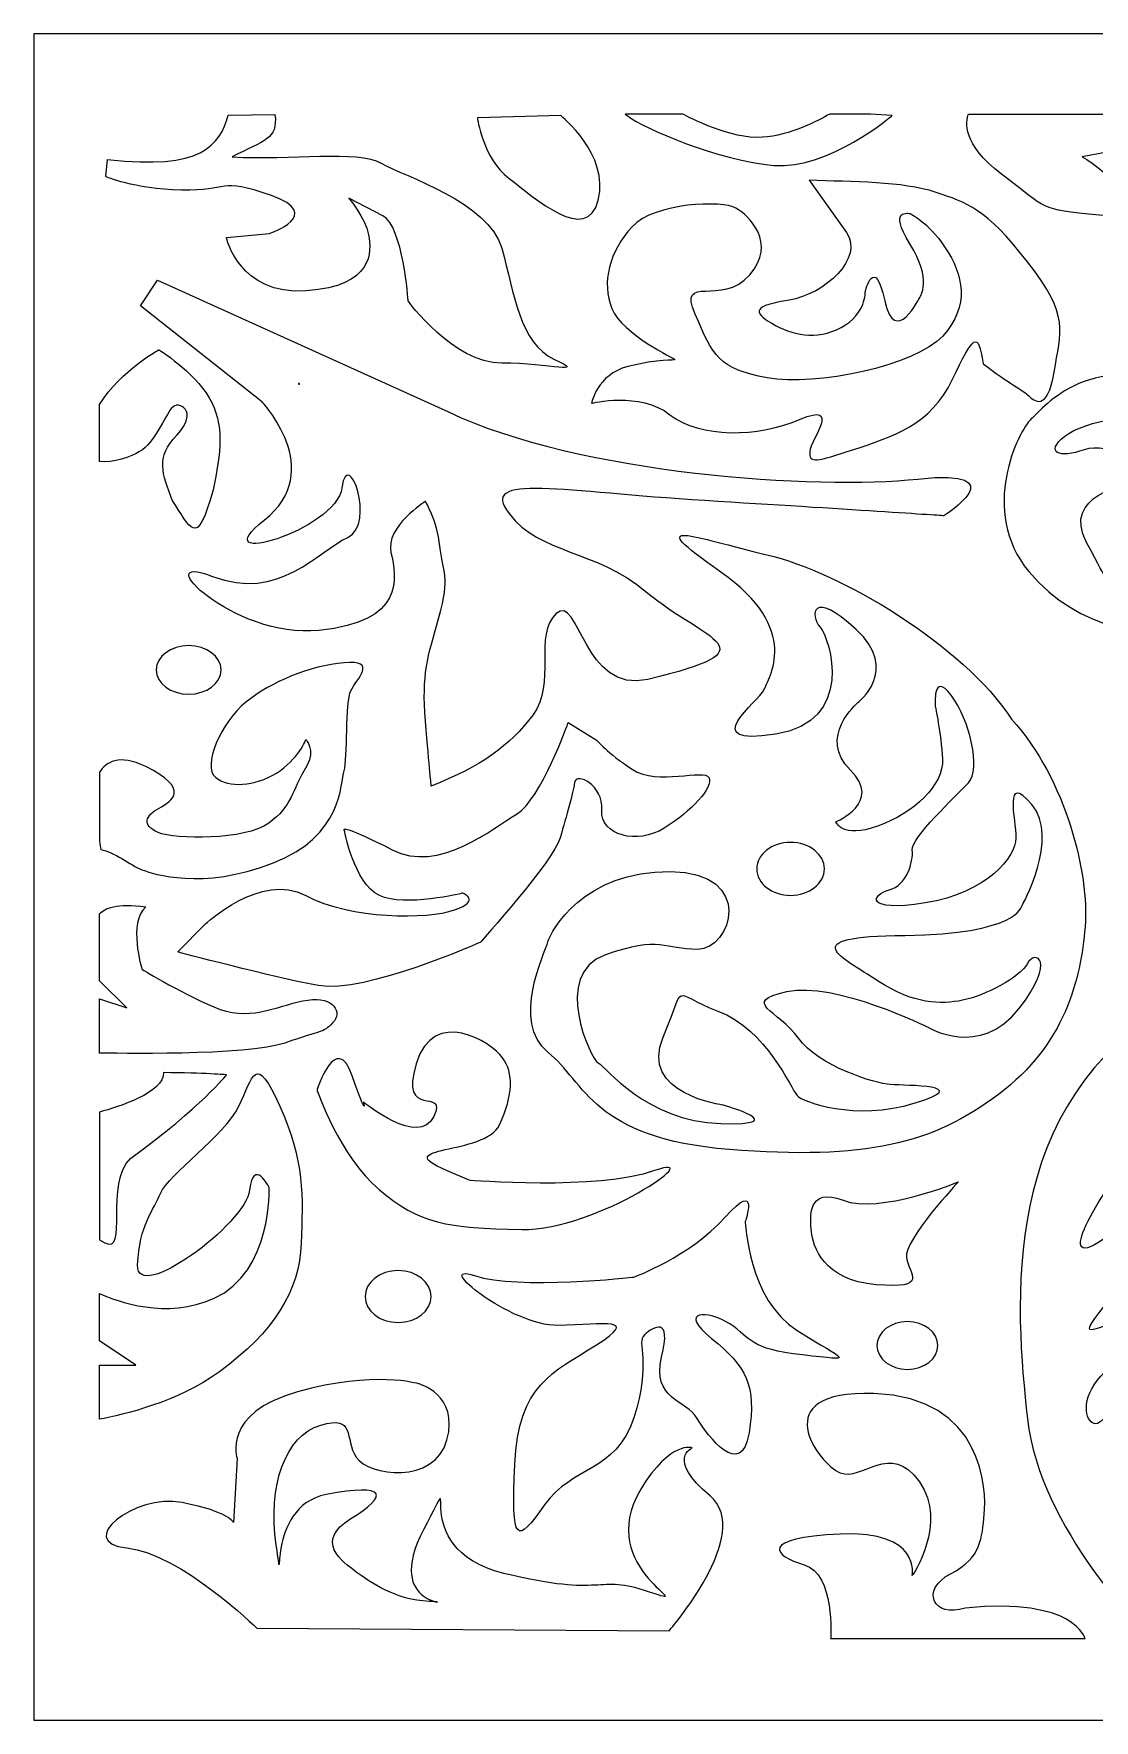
# Model space of a CAD drawing. Header units: centimetres. Extents: x -27 to -14.3, y 3.1 to 9.
# Drawn here: x -27 to -23.27, y 3.07 to 9 of the extents above; entities that cross this region are included whole.
import ezdxf

# ---------------------------------------------------------------- set-up
doc = ezdxf.new("R2010")
doc.units = ezdxf.units.CM
doc.header["$MEASUREMENT"] = 0
doc.layers.add('layer 1', color=7, linetype='Continuous')

msp = doc.modelspace()

# ---------------------------------------------------------------- linework, layer by layer
at = {"layer": 'layer 1', "color": 250, "lineweight": 9}
for points, knots in [([(-14.33929, 9.00077), (-14.33929, 9.00077), (-14.33929, 3.0691), (-14.33929, 3.0691), (-14.33929, 3.0691), (-14.33929, 3.0691), (-26.99914, 3.0691), (-26.99914, 3.0691), (-26.99914, 3.0691), (-26.99914, 3.0691), (-26.99914, 9.00077), (-26.99914, 9.00077), (-26.99914, 9.00077), (-26.99914, 9.00077), (-14.33929, 9.00077), (-14.33929, 9.00077)], [0, 0, 0, 0, 0.2, 0.2, 0.2, 0.2, 0.4, 0.4, 0.4, 0.4, 0.6, 0.6, 0.6, 0.6, 1, 1, 1, 1]), ([(-26.73926, 8.55878), (-26.73926, 8.55878), (-26.74559, 8.49824), (-26.74559, 8.49824), (-26.74559, 8.49824), (-26.74559, 8.49824), (-26.6506, 8.45546), (-26.47963, 8.4507), (-26.47963, 8.4507), (-26.30865, 8.44595), (-26.35298, 8.49824), (-26.163, 8.43169), (-26.163, 8.43169), (-25.97303, 8.36513), (-26.16933, 8.29857), (-26.16933, 8.29857), (-26.16933, 8.29857), (-26.16933, 8.29857), (-26.32131, 8.28431), (-26.32131, 8.28431), (-26.32131, 8.28431), (-26.32131, 8.28431), (-26.27758, 8.07995), (-26.04015, 8.09637), (-26.04015, 8.09637), (-25.80272, 8.11279), (-25.81031, 8.23411), (-25.82105, 8.29382), (-25.82105, 8.29382), (-25.83178, 8.35353), (-25.8907, 8.42218), (-25.8907, 8.42218), (-25.8907, 8.42218), (-25.8907, 8.42218), (-25.77038, 8.36038), (-25.77038, 8.36038), (-25.77038, 8.36038), (-25.70027, 8.32436), (-25.68173, 8.06087), (-25.68173, 8.06087), (-25.68173, 8.06087), (-25.68173, 8.06087), (-25.52342, 7.84219), (-25.35244, 7.84219), (-25.35244, 7.84219), (-25.18146, 7.84219), (-25.04848, 7.7994), (-25.1688, 7.85645), (-25.1688, 7.85645), (-25.28911, 7.9135), (-25.30811, 8.08464), (-25.35244, 8.24628), (-25.35244, 8.24628), (-25.39677, 8.40792), (-25.69411, 8.49856), (-25.77672, 8.54578), (-25.77672, 8.54578), (-25.85932, 8.593), (-26.09473, 8.55511), (-26.30063, 8.56765), (-26.30063, 8.56765), (-26.18973, 8.62586), (-26.13964, 8.62829), (-26.15034, 8.71693), (-26.15034, 8.71693), (-26.15034, 8.71693), (-26.31498, 8.71439), (-26.31498, 8.71439), (-26.31498, 8.71439), (-26.34495, 8.60843), (-26.40531, 8.52021), (-26.73926, 8.55878)], [0, 0, 0, 0, 0.0526316, 0.0526316, 0.0526316, 0.0526316, 0.1052632, 0.1052632, 0.1052632, 0.1052632, 0.1578947, 0.1578947, 0.1578947, 0.1578947, 0.2105263, 0.2105263, 0.2105263, 0.2105263, 0.2631579, 0.2631579, 0.2631579, 0.2631579, 0.3157895, 0.3157895, 0.3157895, 0.3157895, 0.3684211, 0.3684211, 0.3684211, 0.3684211, 0.4210526, 0.4210526, 0.4210526, 0.4210526, 0.4736842, 0.4736842, 0.4736842, 0.4736842, 0.5263158, 0.5263158, 0.5263158, 0.5263158, 0.5789474, 0.5789474, 0.5789474, 0.5789474, 0.6315789, 0.6315789, 0.6315789, 0.6315789, 0.6842105, 0.6842105, 0.6842105, 0.6842105, 0.7368421, 0.7368421, 0.7368421, 0.7368421, 0.7894737, 0.7894737, 0.7894737, 0.7894737, 0.8421053, 0.8421053, 0.8421053, 0.8421053, 0.8947368, 0.8947368, 0.8947368, 0.8947368, 1, 1, 1, 1]), ([(-25.43842, 8.70501), (-25.43842, 8.70501), (-25.14457, 8.71262), (-25.14457, 8.71262), (-25.14457, 8.71262), (-25.14457, 8.71262), (-24.97232, 8.5757), (-25.01285, 8.41595), (-25.01285, 8.41595), (-25.05338, 8.25621), (-25.23577, 8.42356), (-25.32696, 8.49202), (-25.32696, 8.49202), (-25.41816, 8.56048), (-25.43842, 8.70501), (-25.43842, 8.70501)], [0, 0, 0, 0, 0.2, 0.2, 0.2, 0.2, 0.4, 0.4, 0.4, 0.4, 0.6, 0.6, 0.6, 0.6, 1, 1, 1, 1]), ([(-23.97932, 8.71262), (-23.97932, 8.71262), (-24.20224, 8.52245), (-24.39476, 8.53766), (-24.39476, 8.53766), (-24.58728, 8.55288), (-24.85073, 8.66698), (-24.91152, 8.71262), (-24.91152, 8.71262), (-24.91428, 8.71469), (-24.91637, 8.71658), (-24.91789, 8.71831), (-24.91789, 8.71831), (-24.91789, 8.71831), (-24.71552, 8.71831), (-24.71552, 8.71831), (-24.71552, 8.71831), (-24.69142, 8.70525), (-24.54643, 8.6296), (-24.43529, 8.63655), (-24.43529, 8.63655), (-24.33912, 8.64257), (-24.23663, 8.69616), (-24.19797, 8.71831), (-24.19797, 8.71831), (-24.19797, 8.71831), (-24.05512, 8.71831), (-24.05512, 8.71831), (-24.05512, 8.71831), (-24.05512, 8.71831), (-23.97932, 8.71262), (-23.97932, 8.71262)], [0, 0, 0, 0, 0.1111111, 0.1111111, 0.1111111, 0.1111111, 0.2222222, 0.2222222, 0.2222222, 0.2222222, 0.3333333, 0.3333333, 0.3333333, 0.3333333, 0.4444444, 0.4444444, 0.4444444, 0.4444444, 0.5555556, 0.5555556, 0.5555556, 0.5555556, 0.6666667, 0.6666667, 0.6666667, 0.6666667, 0.7777778, 0.7777778, 0.7777778, 0.7777778, 1, 1, 1, 1]), ([(-23.71031, 8.71831), (-23.72043, 8.69178), (-23.73382, 8.61199), (-23.59428, 8.50723), (-23.59428, 8.50723), (-23.42203, 8.37792), (-23.47269, 8.38552), (-23.24978, 8.3627), (-23.24978, 8.3627), (-23.02686, 8.33988), (-23.22951, 8.52245), (-23.31057, 8.56809), (-23.31057, 8.56809), (-23.15127, 8.59152), (-22.89051, 8.6804), (-22.83842, 8.71831), (-22.83842, 8.71831), (-22.83842, 8.71831), (-23.71031, 8.71831), (-23.71031, 8.71831)], [0, 0, 0, 0, 0.1666667, 0.1666667, 0.1666667, 0.1666667, 0.3333333, 0.3333333, 0.3333333, 0.3333333, 0.5, 0.5, 0.5, 0.5, 0.6666667, 0.6666667, 0.6666667, 0.6666667, 1, 1, 1, 1]), ([(-24.27106, 8.48535), (-24.11987, 8.47998), (-23.94101, 8.48128), (-23.82727, 8.44335), (-23.82727, 8.44335), (-23.71352, 8.40542), (-23.6522, 8.38944), (-23.50233, 8.19801), (-23.50233, 8.19801), (-23.35246, 8.00657), (-23.38565, 7.95469), (-23.40925, 7.81064), (-23.40925, 7.81064), (-23.43285, 7.6666), (-23.48176, 7.71061), (-23.49868, 7.72767), (-23.49868, 7.72767), (-23.51561, 7.74473), (-23.57195, 7.77304), (-23.65867, 7.83963), (-23.65867, 7.83963), (-23.67641, 7.95948), (-23.69252, 7.94131), (-23.7673, 7.78323), (-23.7673, 7.78323), (-23.84208, 7.62515), (-23.98014, 7.58275), (-24.11347, 7.5388), (-24.11347, 7.5388), (-24.24679, 7.49486), (-24.27185, 7.48867), (-24.269, 7.53094), (-24.269, 7.53094), (-24.26614, 7.5732), (-24.15455, 7.7083), (-24.3026, 7.64461), (-24.3026, 7.64461), (-24.45065, 7.58093), (-24.6539, 7.57769), (-24.76081, 7.66095), (-24.76081, 7.66095), (-24.86772, 7.7442), (-25.03634, 7.70098), (-25.03634, 7.70098), (-25.03634, 7.70098), (-25.03634, 7.70098), (-25.01817, 7.80181), (-24.90906, 7.83009), (-24.90906, 7.83009), (-24.79995, 7.85836), (-24.74303, 7.85109), (-24.74303, 7.85445), (-24.74303, 7.85445), (-24.74303, 7.85782), (-24.92853, 7.94303), (-24.96523, 8.03461), (-24.96523, 8.03461), (-25.00194, 8.12619), (-24.97412, 8.23479), (-24.89413, 8.32154), (-24.89413, 8.32154), (-24.81414, 8.40828), (-24.5748, 8.41477), (-24.52881, 8.38778), (-24.52881, 8.38778), (-24.48283, 8.36079), (-24.38236, 8.26564), (-24.48013, 8.15221), (-24.48013, 8.15221), (-24.5779, 8.03877), (-24.73414, 8.16139), (-24.67193, 8.0146), (-24.67193, 8.0146), (-24.60971, 7.8678), (-24.5891, 7.82167), (-24.41857, 7.79063), (-24.41857, 7.79063), (-24.24805, 7.7596), (-23.89898, 7.83076), (-23.80121, 7.93752), (-23.80121, 7.93752), (-23.70344, 8.04428), (-23.72978, 8.15472), (-23.792, 8.24814), (-23.792, 8.24814), (-23.85421, 8.34155), (-23.91643, 8.36825), (-23.91643, 8.36825), (-23.91643, 8.36825), (-23.91643, 8.36825), (-23.99642, 8.38826), (-23.91643, 8.26148), (-23.91643, 8.26148), (-23.83644, 8.1347), (-23.88088, 8.07465), (-23.88088, 8.07465), (-23.88088, 8.07465), (-23.88088, 8.07465), (-23.96976, 7.89449), (-24.00531, 8.0613), (-24.00531, 8.0613), (-24.04086, 8.22812), (-24.07357, 8.09429), (-24.07357, 8.09429), (-24.07357, 8.09429), (-24.07357, 8.09429), (-24.06958, 8.01422), (-24.15846, 7.96751), (-24.15846, 7.96751), (-24.24734, 7.9208), (-24.33158, 7.94071), (-24.40243, 7.98258), (-24.40243, 7.98258), (-24.47329, 8.02446), (-24.4653, 8.0438), (-24.34087, 8.06382), (-24.34087, 8.06382), (-24.21643, 8.08383), (-24.07656, 8.21215), (-24.14018, 8.3019), (-24.14018, 8.3019), (-24.14018, 8.3019), (-24.27106, 8.48535), (-24.27106, 8.48535)], [0, 0, 0, 0, 0.03125, 0.03125, 0.03125, 0.03125, 0.0625, 0.0625, 0.0625, 0.0625, 0.09375, 0.09375, 0.09375, 0.09375, 0.125, 0.125, 0.125, 0.125, 0.15625, 0.15625, 0.15625, 0.15625, 0.1875, 0.1875, 0.1875, 0.1875, 0.21875, 0.21875, 0.21875, 0.21875, 0.25, 0.25, 0.25, 0.25, 0.28125, 0.28125, 0.28125, 0.28125, 0.3125, 0.3125, 0.3125, 0.3125, 0.34375, 0.34375, 0.34375, 0.34375, 0.375, 0.375, 0.375, 0.375, 0.40625, 0.40625, 0.40625, 0.40625, 0.4375, 0.4375, 0.4375, 0.4375, 0.46875, 0.46875, 0.46875, 0.46875, 0.5, 0.5, 0.5, 0.5, 0.53125, 0.53125, 0.53125, 0.53125, 0.5625, 0.5625, 0.5625, 0.5625, 0.59375, 0.59375, 0.59375, 0.59375, 0.625, 0.625, 0.625, 0.625, 0.65625, 0.65625, 0.65625, 0.65625, 0.6875, 0.6875, 0.6875, 0.6875, 0.71875, 0.71875, 0.71875, 0.71875, 0.75, 0.75, 0.75, 0.75, 0.78125, 0.78125, 0.78125, 0.78125, 0.8125, 0.8125, 0.8125, 0.8125, 0.84375, 0.84375, 0.84375, 0.84375, 0.875, 0.875, 0.875, 0.875, 0.90625, 0.90625, 0.90625, 0.90625, 0.9375, 0.9375, 0.9375, 0.9375, 1, 1, 1, 1]), ([(-26.56314, 8.1345), (-26.56314, 8.1345), (-26.62394, 8.04321), (-26.62394, 8.04321), (-26.62394, 8.04321), (-26.62394, 8.04321), (-26.19837, 7.70851), (-26.19837, 7.70851), (-26.19837, 7.70851), (-26.19837, 7.70851), (-25.96532, 7.46509), (-26.18823, 7.29013), (-26.18823, 7.29013), (-26.41115, 7.11518), (-25.93492, 7.2521), (-25.91465, 7.40424), (-25.91465, 7.40424), (-25.89439, 7.55638), (-25.79306, 7.27492), (-25.89439, 7.22928), (-25.89439, 7.22928), (-25.99572, 7.18364), (-26.13757, 7.00107), (-26.37062, 7.09236), (-26.37062, 7.09236), (-26.60367, 7.18364), (-26.29969, 6.87176), (-25.99572, 6.90218), (-25.99572, 6.90218), (-25.69174, 6.93261), (-25.72213, 7.08475), (-25.7424, 7.17603), (-25.7424, 7.17603), (-25.76266, 7.26731), (-25.62081, 7.35606), (-25.62081, 7.35606), (-25.62081, 7.35606), (-25.62081, 7.35606), (-25.58028, 7.29013), (-25.57014, 7.19885), (-25.57014, 7.19885), (-25.56001, 7.10757), (-25.53299, 7.09236), (-25.57352, 6.94783), (-25.57352, 6.94783), (-25.61405, 6.80329), (-25.63432, 6.75258), (-25.62081, 6.5827), (-25.62081, 6.5827), (-25.6073, 6.41281), (-25.60054, 6.35449), (-25.60054, 6.35449), (-25.60054, 6.35449), (-25.42597, 6.42434), (-25.32476, 6.49481), (-25.24252, 6.60552), (-25.24252, 6.60552), (-25.16029, 6.71623), (-25.24209, 6.88601), (-25.16104, 6.96114), (-25.16104, 6.96114), (-25.07998, 7.03626), (-25.06648, 6.67598), (-24.83806, 6.73008), (-24.83806, 6.73008), (-24.38931, 6.83637), (-24.63427, 6.86298), (-24.84313, 7.0372), (-24.84313, 7.0372), (-25.02551, 7.18934), (-25.2155, 7.16843), (-25.32696, 7.31296), (-25.32696, 7.31296), (-25.43842, 7.45749), (-25.13444, 7.38902), (-24.63794, 7.3586), (-24.63794, 7.3586), (-24.14145, 7.32817), (-23.79694, 7.30535), (-23.79694, 7.30535), (-23.79694, 7.30535), (-23.79694, 7.30535), (-23.53349, 7.4727), (-23.88813, 7.43467), (-23.88813, 7.43467), (-24.24277, 7.39663), (-25.07365, 7.44988), (-25.53975, 7.67048), (-25.53975, 7.67048), (-25.53975, 7.67048), (-26.56314, 8.1345), (-26.56314, 8.1345)], [0, 0, 0, 0, 0.0416667, 0.0416667, 0.0416667, 0.0416667, 0.0833333, 0.0833333, 0.0833333, 0.0833333, 0.125, 0.125, 0.125, 0.125, 0.1666667, 0.1666667, 0.1666667, 0.1666667, 0.2083333, 0.2083333, 0.2083333, 0.2083333, 0.25, 0.25, 0.25, 0.25, 0.2916667, 0.2916667, 0.2916667, 0.2916667, 0.3333333, 0.3333333, 0.3333333, 0.3333333, 0.375, 0.375, 0.375, 0.375, 0.4166667, 0.4166667, 0.4166667, 0.4166667, 0.4583333, 0.4583333, 0.4583333, 0.4583333, 0.5, 0.5, 0.5, 0.5, 0.5416667, 0.5416667, 0.5416667, 0.5416667, 0.5833333, 0.5833333, 0.5833333, 0.5833333, 0.625, 0.625, 0.625, 0.625, 0.6666667, 0.6666667, 0.6666667, 0.6666667, 0.7083333, 0.7083333, 0.7083333, 0.7083333, 0.75, 0.75, 0.75, 0.75, 0.7916667, 0.7916667, 0.7916667, 0.7916667, 0.8333333, 0.8333333, 0.8333333, 0.8333333, 0.875, 0.875, 0.875, 0.875, 0.9166667, 0.9166667, 0.9166667, 0.9166667, 1, 1, 1, 1]), ([(-26.55865, 7.88927), (-26.55865, 7.88927), (-26.69121, 7.81798), (-26.76755, 7.6969), (-26.76755, 7.6969), (-26.76755, 7.6969), (-26.76755, 7.49631), (-26.76755, 7.49631), (-26.76755, 7.49631), (-26.72127, 7.49044), (-26.65596, 7.51358), (-26.62644, 7.53091), (-26.62644, 7.53091), (-26.57429, 7.56152), (-26.53825, 7.65427), (-26.5139, 7.68432), (-26.5139, 7.68432), (-26.48955, 7.71437), (-26.41608, 7.67319), (-26.49482, 7.59046), (-26.49482, 7.59046), (-26.57357, 7.50773), (-26.54532, 7.45401), (-26.51201, 7.3599), (-26.51201, 7.3599), (-26.44737, 7.26579), (-26.42649, 7.18189), (-26.36825, 7.39695), (-26.36825, 7.39695), (-26.3401, 7.52449), (-26.32717, 7.62822), (-26.38194, 7.72073), (-26.38194, 7.72073), (-26.43671, 7.81324), (-26.55865, 7.88927), (-26.55865, 7.88927)], [0, 0, 0, 0, 0.1, 0.1, 0.1, 0.1, 0.2, 0.2, 0.2, 0.2, 0.3, 0.3, 0.3, 0.3, 0.4, 0.4, 0.4, 0.4, 0.5, 0.5, 0.5, 0.5, 0.6, 0.6, 0.6, 0.6, 0.7, 0.7, 0.7, 0.7, 0.8, 0.8, 0.8, 0.8, 1, 1, 1, 1]), ([(-23.2315, 7.09558), (-23.2315, 7.09558), (-23.0912, 6.97326), (-22.94637, 6.9155), (-22.94637, 6.9155), (-22.80154, 6.85774), (-23.00068, 6.87133), (-23.02331, 6.87812), (-23.02331, 6.87812), (-23.04594, 6.88492), (-23.32202, 6.89511), (-23.49853, 7.10917), (-23.49853, 7.10917), (-23.67504, 7.32322), (-23.53474, 7.60524), (-23.48948, 7.64601), (-23.48948, 7.64601), (-23.44422, 7.68678), (-23.28435, 7.9011), (-22.90111, 7.75134), (-22.90111, 7.75134), (-22.2552, 7.49894), (-23.17029, 7.11162), (-23.00973, 7.58145), (-23.00973, 7.58145), (-23.00973, 7.58145), (-22.86943, 7.62223), (-22.9871, 7.64601), (-22.9871, 7.64601), (-23.10478, 7.66979), (-23.29939, 7.64261), (-23.37181, 7.58485), (-23.37181, 7.58485), (-23.44422, 7.52709), (-23.38991, 7.5067), (-23.30392, 7.53728), (-23.30392, 7.53728), (-23.21793, 7.56786), (-23.07762, 7.48292), (-23.05499, 7.43875), (-23.05499, 7.43875), (-23.03236, 7.39458), (-23.07762, 7.40137), (-23.14551, 7.41496), (-23.14551, 7.41496), (-23.14551, 7.41496), (-23.38538, 7.38099), (-23.29487, 7.2111), (-23.29487, 7.2111), (-23.20435, 7.04121), (-23.2315, 7.09558), (-23.2315, 7.09558)], [0, 0, 0, 0, 0.0714286, 0.0714286, 0.0714286, 0.0714286, 0.1428571, 0.1428571, 0.1428571, 0.1428571, 0.2142857, 0.2142857, 0.2142857, 0.2142857, 0.2857143, 0.2857143, 0.2857143, 0.2857143, 0.3571429, 0.3571429, 0.3571429, 0.3571429, 0.4285714, 0.4285714, 0.4285714, 0.4285714, 0.5, 0.5, 0.5, 0.5, 0.5714286, 0.5714286, 0.5714286, 0.5714286, 0.6428571, 0.6428571, 0.6428571, 0.6428571, 0.7142857, 0.7142857, 0.7142857, 0.7142857, 0.7857143, 0.7857143, 0.7857143, 0.7857143, 0.8571429, 0.8571429, 0.8571429, 0.8571429, 1, 1, 1, 1]), ([(-26.06705, 7.77061), (-26.0659, 7.77061), (-26.06476, 7.77061), (-26.06381, 7.77061), (-26.06381, 7.77061), (-26.06381, 7.77004), (-26.06381, 7.76947), (-26.064, 7.76875), (-26.064, 7.76875), (-26.06495, 7.76875), (-26.0659, 7.76875), (-26.06705, 7.76861), (-26.06705, 7.76861), (-26.06705, 7.76933), (-26.06705, 7.77004), (-26.06705, 7.77061)], [0, 0, 0, 0, 0.2, 0.2, 0.2, 0.2, 0.4, 0.4, 0.4, 0.4, 0.6, 0.6, 0.6, 0.6, 1, 1, 1, 1]), ([(-24.42009, 7.16843), (-24.67847, 7.22928), (-24.87099, 7.30915), (-24.58221, 7.10757), (-24.58221, 7.10757), (-24.29344, 6.90599), (-24.41503, 6.73103), (-24.43022, 6.693), (-24.43022, 6.693), (-24.44542, 6.65496), (-24.67341, 6.49141), (-24.38969, 6.53705), (-24.38969, 6.53705), (-24.10598, 6.5827), (-24.19718, 6.87176), (-24.23264, 6.91359), (-24.23264, 6.91359), (-24.2681, 6.95543), (-24.26304, 7.05052), (-24.10598, 6.90599), (-24.10598, 6.90599), (-23.94893, 6.76146), (-24.10092, 6.64735), (-24.10092, 6.64735), (-24.10092, 6.64735), (-24.10092, 6.64735), (-24.24277, 6.52564), (-24.12625, 6.41154), (-24.12625, 6.41154), (-24.00972, 6.29744), (-24.17691, 6.22898), (-24.17691, 6.22898), (-24.17691, 6.22898), (-24.17691, 6.22898), (-24.15664, 6.16812), (-24.02999, 6.21376), (-24.02999, 6.21376), (-23.90333, 6.2594), (-23.79694, 6.35829), (-23.802, 6.44958), (-23.802, 6.44958), (-23.80707, 6.54086), (-23.82733, 6.63594), (-23.82733, 6.63594), (-23.82733, 6.63594), (-23.82733, 6.63594), (-23.83747, 6.76146), (-23.77161, 6.67398), (-23.77161, 6.67398), (-23.70574, 6.5865), (-23.66521, 6.41535), (-23.71081, 6.3659), (-23.71081, 6.3659), (-23.75641, 6.31646), (-23.91346, 6.17192), (-23.9084, 6.13009), (-23.9084, 6.13009), (-23.90333, 6.08825), (-23.92866, 6.00457), (-23.98946, 5.98936), (-23.98946, 5.98936), (-24.05025, 5.97415), (-24.08065, 5.90949), (-23.8628, 5.94372), (-23.8628, 5.94372), (-23.64495, 5.97795), (-23.54362, 6.10727), (-23.54362, 6.17192), (-23.54362, 6.17192), (-23.54362, 6.23658), (-23.58922, 6.40774), (-23.48789, 6.28983), (-23.48789, 6.28983), (-23.38657, 6.17192), (-23.52336, 5.93231), (-23.52336, 5.93231), (-23.52336, 5.93231), (-23.52336, 5.93231), (-23.53855, 5.83342), (-23.93373, 5.82962), (-23.93373, 5.82962), (-24.3289, 5.82581), (-24.15664, 5.75355), (-24.02999, 5.66987), (-24.02999, 5.66987), (-23.90333, 5.5862), (-23.80707, 5.5862), (-23.73107, 5.60141), (-23.73107, 5.60141), (-23.65508, 5.61662), (-23.52842, 5.68128), (-23.50309, 5.73073), (-23.50309, 5.73073), (-23.47776, 5.78017), (-23.3967, 5.74594), (-23.53349, 5.57098), (-23.53349, 5.57098), (-23.67028, 5.39602), (-23.85267, 5.50632), (-23.85267, 5.50632), (-23.85267, 5.50632), (-23.85267, 5.50632), (-24.18198, 5.66987), (-24.34916, 5.63184), (-24.34916, 5.63184), (-24.51635, 5.5938), (-24.37956, 5.56718), (-24.30863, 5.46829), (-24.30863, 5.46829), (-24.2377, 5.3694), (-24.04012, 5.30855), (-23.98439, 5.30474), (-23.98439, 5.30474), (-23.92866, 5.30094), (-23.68548, 5.30474), (-23.89826, 5.24008), (-23.89826, 5.24008), (-24.11105, 5.17543), (-24.29344, 5.24389), (-24.3137, 5.26671), (-24.3137, 5.26671), (-24.33397, 5.28953), (-24.42009, 5.49872), (-24.59235, 5.56337), (-24.59235, 5.56337), (-24.7646, 5.62803), (-24.69874, 5.67367), (-24.78487, 5.47209), (-24.78487, 5.47209), (-24.87099, 5.27051), (-24.57208, 5.23248), (-24.57208, 5.23248), (-24.57208, 5.23248), (-24.57208, 5.23248), (-24.31877, 5.16021), (-24.58221, 5.16782), (-24.58221, 5.16782), (-24.84566, 5.17543), (-24.98752, 5.3694), (-25.01285, 5.38081), (-25.01285, 5.38081), (-25.03818, 5.39222), (-25.18004, 5.69269), (-24.98752, 5.76115), (-24.98752, 5.76115), (-24.795, 5.82962), (-24.7798, 5.78017), (-24.66328, 5.78017), (-24.66328, 5.78017), (-24.54675, 5.78017), (-24.45556, 6.05021), (-24.75953, 6.05402), (-24.75953, 6.05402), (-25.06351, 6.05782), (-25.18004, 5.84483), (-25.19017, 5.8068), (-25.19017, 5.8068), (-25.2003, 5.76876), (-25.3219, 5.52534), (-25.19017, 5.41884), (-25.19017, 5.41884), (-25.05845, 5.31235), (-25.03312, 5.11457), (-24.55182, 5.07654), (-24.55182, 5.07654), (-24.07052, 5.0385), (-23.83747, 5.09555), (-23.60442, 5.27051), (-23.60442, 5.27051), (-23.37137, 5.44547), (-23.31564, 5.67367), (-23.30044, 5.86004), (-23.30044, 5.86004), (-23.28524, 6.04641), (-23.3663, 6.37731), (-23.55882, 6.5903), (-23.55882, 6.5903), (-23.73107, 6.85274), (-24.16171, 7.10757), (-24.42009, 7.16843)], [0, 0, 0, 0, 0.0217391, 0.0217391, 0.0217391, 0.0217391, 0.0434783, 0.0434783, 0.0434783, 0.0434783, 0.0652174, 0.0652174, 0.0652174, 0.0652174, 0.0869565, 0.0869565, 0.0869565, 0.0869565, 0.1086957, 0.1086957, 0.1086957, 0.1086957, 0.1304348, 0.1304348, 0.1304348, 0.1304348, 0.1521739, 0.1521739, 0.1521739, 0.1521739, 0.173913, 0.173913, 0.173913, 0.173913, 0.1956522, 0.1956522, 0.1956522, 0.1956522, 0.2173913, 0.2173913, 0.2173913, 0.2173913, 0.2391304, 0.2391304, 0.2391304, 0.2391304, 0.2608696, 0.2608696, 0.2608696, 0.2608696, 0.2826087, 0.2826087, 0.2826087, 0.2826087, 0.3043478, 0.3043478, 0.3043478, 0.3043478, 0.326087, 0.326087, 0.326087, 0.326087, 0.3478261, 0.3478261, 0.3478261, 0.3478261, 0.3695652, 0.3695652, 0.3695652, 0.3695652, 0.3913043, 0.3913043, 0.3913043, 0.3913043, 0.4130435, 0.4130435, 0.4130435, 0.4130435, 0.4347826, 0.4347826, 0.4347826, 0.4347826, 0.4565217, 0.4565217, 0.4565217, 0.4565217, 0.4782609, 0.4782609, 0.4782609, 0.4782609, 0.5, 0.5, 0.5, 0.5, 0.5217391, 0.5217391, 0.5217391, 0.5217391, 0.5434783, 0.5434783, 0.5434783, 0.5434783, 0.5652174, 0.5652174, 0.5652174, 0.5652174, 0.5869565, 0.5869565, 0.5869565, 0.5869565, 0.6086957, 0.6086957, 0.6086957, 0.6086957, 0.6304348, 0.6304348, 0.6304348, 0.6304348, 0.6521739, 0.6521739, 0.6521739, 0.6521739, 0.673913, 0.673913, 0.673913, 0.673913, 0.6956522, 0.6956522, 0.6956522, 0.6956522, 0.7173913, 0.7173913, 0.7173913, 0.7173913, 0.7391304, 0.7391304, 0.7391304, 0.7391304, 0.7608696, 0.7608696, 0.7608696, 0.7608696, 0.7826087, 0.7826087, 0.7826087, 0.7826087, 0.8043478, 0.8043478, 0.8043478, 0.8043478, 0.826087, 0.826087, 0.826087, 0.826087, 0.8478261, 0.8478261, 0.8478261, 0.8478261, 0.8695652, 0.8695652, 0.8695652, 0.8695652, 0.8913043, 0.8913043, 0.8913043, 0.8913043, 0.9130435, 0.9130435, 0.9130435, 0.9130435, 0.9347826, 0.9347826, 0.9347826, 0.9347826, 0.9565217, 0.9565217, 0.9565217, 0.9565217, 1, 1, 1, 1]), ([(-26.34022, 6.76336), (-26.34022, 6.71622), (-26.39143, 6.67778), (-26.45422, 6.67778), (-26.45422, 6.67778), (-26.517, 6.67778), (-26.56821, 6.71622), (-26.56821, 6.76336), (-26.56821, 6.76336), (-26.56821, 6.81049), (-26.517, 6.84894), (-26.45422, 6.84894), (-26.45422, 6.84894), (-26.39143, 6.84894), (-26.34022, 6.81049), (-26.34022, 6.76336)], [0, 0, 0, 0, 0.2, 0.2, 0.2, 0.2, 0.4, 0.4, 0.4, 0.4, 0.6, 0.6, 0.6, 0.6, 1, 1, 1, 1]), ([(-26.04136, 6.51898), (-26.04136, 6.51898), (-26.0682, 6.44846), (-26.14536, 6.4006), (-26.14536, 6.4006), (-26.22253, 6.35275), (-26.31311, 6.34771), (-26.36008, 6.38549), (-26.36008, 6.38549), (-26.40705, 6.42327), (-26.33995, 6.57943), (-26.25272, 6.64996), (-26.25272, 6.64996), (-26.16549, 6.72048), (-26.02794, 6.77841), (-25.90716, 6.78849), (-25.90716, 6.78849), (-25.78638, 6.79856), (-25.86354, 6.73056), (-25.88367, 6.69026), (-25.88367, 6.69026), (-25.9038, 6.64996), (-25.89374, 6.45098), (-25.90716, 6.40816), (-25.90716, 6.40816), (-25.92058, 6.36534), (-25.91051, 6.17896), (-26.15878, 6.08325), (-26.15878, 6.08325), (-26.40705, 5.98753), (-26.57816, 6.04546), (-26.61842, 6.06058), (-26.61842, 6.06058), (-26.65868, 6.07569), (-26.71907, 6.12606), (-26.76269, 6.1311), (-26.76269, 6.1311), (-26.76442, 6.14019), (-26.76604, 6.14982), (-26.76755, 6.15977), (-26.76755, 6.15977), (-26.76755, 6.15977), (-26.76755, 6.40371), (-26.76755, 6.40371), (-26.76755, 6.40371), (-26.74555, 6.43742), (-26.69926, 6.46995), (-26.605, 6.42327), (-26.605, 6.42327), (-26.44731, 6.34519), (-26.51106, 6.30237), (-26.55803, 6.27719), (-26.55803, 6.27719), (-26.605, 6.252), (-26.62178, 6.21674), (-26.56139, 6.19155), (-26.56139, 6.19155), (-26.501, 6.16636), (-26.25608, 6.16385), (-26.1722, 6.22429), (-26.1722, 6.22429), (-26.08833, 6.28474), (-26.09504, 6.33512), (-26.038, 6.42579), (-26.038, 6.42579), (-26.00781, 6.48405), (-26.04136, 6.51684), (-26.04136, 6.51898)], [0, 0, 0, 0, 0.0555556, 0.0555556, 0.0555556, 0.0555556, 0.1111111, 0.1111111, 0.1111111, 0.1111111, 0.1666667, 0.1666667, 0.1666667, 0.1666667, 0.2222222, 0.2222222, 0.2222222, 0.2222222, 0.2777778, 0.2777778, 0.2777778, 0.2777778, 0.3333333, 0.3333333, 0.3333333, 0.3333333, 0.3888889, 0.3888889, 0.3888889, 0.3888889, 0.4444444, 0.4444444, 0.4444444, 0.4444444, 0.5, 0.5, 0.5, 0.5, 0.5555556, 0.5555556, 0.5555556, 0.5555556, 0.6111111, 0.6111111, 0.6111111, 0.6111111, 0.6666667, 0.6666667, 0.6666667, 0.6666667, 0.7222222, 0.7222222, 0.7222222, 0.7222222, 0.7777778, 0.7777778, 0.7777778, 0.7777778, 0.8333333, 0.8333333, 0.8333333, 0.8333333, 0.8888889, 0.8888889, 0.8888889, 0.8888889, 1, 1, 1, 1]), ([(-25.01735, 6.51508), (-25.01735, 6.51508), (-25.11868, 6.57847), (-25.11868, 6.57847), (-25.11868, 6.57847), (-25.11868, 6.57847), (-25.21438, 6.308), (-25.29882, 6.25729), (-25.29882, 6.25729), (-25.38325, 6.20658), (-25.57465, 6.04599), (-25.7379, 6.13051), (-25.7379, 6.13051), (-25.90114, 6.21503), (-25.90677, 6.20235), (-25.90677, 6.20235), (-25.90677, 6.20235), (-25.90677, 6.20235), (-25.873, 6.01218), (-25.78293, 5.96992), (-25.78293, 5.96992), (-25.69286, 5.92766), (-25.49021, 5.97837), (-25.49021, 5.97837), (-25.49021, 5.97837), (-25.49021, 5.97837), (-25.42266, 5.95302), (-25.51836, 5.91921), (-25.51836, 5.91921), (-25.61405, 5.8854), (-25.88426, 5.8854), (-26.04187, 5.96992), (-26.04187, 5.96992), (-26.19949, 6.05444), (-26.39652, 5.86849), (-26.39652, 5.86849), (-26.39652, 5.86849), (-26.39652, 5.86849), (-26.49221, 5.7713), (-26.49221, 5.7713), (-26.49221, 5.7713), (-26.49221, 5.7713), (-26.16009, 5.68255), (-25.99684, 5.65297), (-25.99684, 5.65297), (-25.83359, 5.62338), (-25.42829, 5.8051), (-25.42829, 5.8051), (-25.42829, 5.8051), (-25.42829, 5.8051), (-25.16934, 6.09248), (-25.14683, 6.17277), (-25.14683, 6.17277), (-25.12431, 6.25306), (-25.10179, 6.32913), (-25.09616, 6.36717), (-25.09616, 6.36717), (-25.09053, 6.4052), (-24.99484, 6.35872), (-25.00047, 6.26997), (-25.00047, 6.26997), (-25.0061, 6.18122), (-24.87662, 6.14741), (-24.78093, 6.20658), (-24.78093, 6.20658), (-24.68523, 6.26574), (-24.60642, 6.35026), (-24.62331, 6.38407), (-24.62331, 6.38407), (-24.6402, 6.41788), (-24.80344, 6.35449), (-24.89351, 6.41365), (-24.89351, 6.41365), (-24.98358, 6.47282), (-25.01735, 6.51508), (-25.01735, 6.51508)], [0, 0, 0, 0, 0.05, 0.05, 0.05, 0.05, 0.1, 0.1, 0.1, 0.1, 0.15, 0.15, 0.15, 0.15, 0.2, 0.2, 0.2, 0.2, 0.25, 0.25, 0.25, 0.25, 0.3, 0.3, 0.3, 0.3, 0.35, 0.35, 0.35, 0.35, 0.4, 0.4, 0.4, 0.4, 0.45, 0.45, 0.45, 0.45, 0.5, 0.5, 0.5, 0.5, 0.55, 0.55, 0.55, 0.55, 0.6, 0.6, 0.6, 0.6, 0.65, 0.65, 0.65, 0.65, 0.7, 0.7, 0.7, 0.7, 0.75, 0.75, 0.75, 0.75, 0.8, 0.8, 0.8, 0.8, 0.85, 0.85, 0.85, 0.85, 0.9, 0.9, 0.9, 0.9, 1, 1, 1, 1]), ([(-24.21744, 6.06353), (-24.21744, 6.0122), (-24.27092, 5.97034), (-24.3365, 5.97034), (-24.3365, 5.97034), (-24.40207, 5.97034), (-24.45556, 6.0122), (-24.45556, 6.06353), (-24.45556, 6.06353), (-24.45556, 6.11485), (-24.40207, 6.15671), (-24.3365, 6.15671), (-24.3365, 6.15671), (-24.27092, 6.15671), (-24.21744, 6.11485), (-24.21744, 6.06353)], [0, 0, 0, 0, 0.2, 0.2, 0.2, 0.2, 0.4, 0.4, 0.4, 0.4, 0.6, 0.6, 0.6, 0.6, 1, 1, 1, 1]), ([(-26.76755, 5.67001), (-26.76755, 5.67001), (-26.6721, 5.57446), (-26.6721, 5.57446), (-26.6721, 5.57446), (-26.6721, 5.57446), (-26.76755, 5.60683), (-26.76755, 5.60683), (-26.76755, 5.60683), (-26.76755, 5.60683), (-26.76755, 5.41574), (-26.76755, 5.41574), (-26.76755, 5.41574), (-26.73424, 5.41499), (-26.24478, 5.40483), (-26.11517, 5.45105), (-26.11517, 5.45105), (-25.98097, 5.4989), (-25.98432, 5.48379), (-25.94742, 5.52157), (-25.94742, 5.52157), (-25.91051, 5.55935), (-25.94406, 5.61476), (-26.03465, 5.60217), (-26.03465, 5.60217), (-26.12523, 5.58958), (-26.22924, 5.52661), (-26.34331, 5.56943), (-26.34331, 5.56943), (-26.45738, 5.61225), (-26.61842, 5.71048), (-26.61842, 5.71048), (-26.61842, 5.71048), (-26.61842, 5.71048), (-26.66875, 5.87671), (-26.605, 5.9296), (-26.605, 5.9296), (-26.70773, 5.94363), (-26.75014, 5.92486), (-26.76755, 5.90547), (-26.76755, 5.90547), (-26.76755, 5.90547), (-26.76755, 5.67001), (-26.76755, 5.67001)], [0, 0, 0, 0, 0.0833333, 0.0833333, 0.0833333, 0.0833333, 0.1666667, 0.1666667, 0.1666667, 0.1666667, 0.25, 0.25, 0.25, 0.25, 0.3333333, 0.3333333, 0.3333333, 0.3333333, 0.4166667, 0.4166667, 0.4166667, 0.4166667, 0.5, 0.5, 0.5, 0.5, 0.5833333, 0.5833333, 0.5833333, 0.5833333, 0.6666667, 0.6666667, 0.6666667, 0.6666667, 0.75, 0.75, 0.75, 0.75, 0.8333333, 0.8333333, 0.8333333, 0.8333333, 1, 1, 1, 1]), ([(-22.56582, 3.35611), (-22.56582, 3.35611), (-23.0809, 3.36879), (-23.0809, 3.36879), (-23.0809, 3.36879), (-23.0809, 3.36879), (-23.46087, 3.7428), (-23.50309, 4.12948), (-23.50309, 4.12948), (-23.54531, 4.51616), (-23.61286, 5.25149), (-22.97957, 5.5938), (-22.97957, 5.5938), (-22.34628, 5.93611), (-21.83965, 5.93611), (-21.47657, 5.87272), (-21.47657, 5.87272), (-21.11348, 5.80933), (-20.91927, 5.70791), (-20.69129, 5.84103), (-20.69129, 5.84103), (-20.4633, 5.97415), (-20.52241, 5.7713), (-20.58996, 5.65719), (-20.58996, 5.65719), (-20.65751, 5.54309), (-20.93616, 5.67621), (-20.6744, 5.43533), (-20.6744, 5.43533), (-20.41264, 5.19444), (-20.4042, 4.96624), (-20.44642, 4.76973), (-20.44642, 4.76973), (-20.48864, 4.57321), (-21.02904, 4.30697), (-21.24858, 4.33867), (-21.24858, 4.33867), (-21.46812, 4.37036), (-21.94942, 4.50348), (-21.7721, 4.86481), (-21.7721, 4.86481), (-21.59478, 5.22614), (-21.61167, 4.96624), (-21.52723, 4.98525), (-21.52723, 4.98525), (-21.44279, 5.00427), (-21.16414, 4.83312), (-21.5019, 4.76339), (-21.5019, 4.76339), (-21.83965, 4.69366), (-21.37524, 4.49715), (-21.2908, 4.50982), (-21.2908, 4.50982), (-21.20636, 4.5225), (-21.08815, 4.46545), (-20.8095, 4.58589), (-20.8095, 4.58589), (-20.53085, 4.70633), (-20.93616, 4.6366), (-20.93616, 4.6366), (-20.93616, 4.6366), (-20.93616, 4.6366), (-21.26547, 4.57955), (-21.20636, 4.76973), (-21.20636, 4.76973), (-21.14726, 4.9599), (-21.03749, 4.77606), (-20.91927, 4.80776), (-20.91927, 4.80776), (-20.80106, 4.83945), (-20.66596, 4.91552), (-20.66596, 5.09936), (-20.66596, 5.09936), (-20.66596, 5.28319), (-20.76728, 5.40363), (-20.76728, 5.40363), (-20.76728, 5.40363), (-20.76728, 5.40363), (-20.96149, 5.61916), (-20.86017, 5.35292), (-20.86017, 5.35292), (-20.75884, 5.08668), (-20.90239, 5.1057), (-20.93616, 5.0423), (-20.93616, 5.0423), (-20.96994, 4.97891), (-21.13881, 5.04864), (-21.07971, 5.3339), (-21.07971, 5.3339), (-21.0206, 5.61916), (-21.09659, 5.56845), (-21.29925, 5.67621), (-21.29925, 5.67621), (-21.5019, 5.78397), (-21.72484, 5.86629), (-21.5019, 5.65719), (-21.5019, 5.65719), (-21.27895, 5.4481), (-21.35801, 5.32253), (-21.45123, 5.21346), (-21.45123, 5.21346), (-21.54446, 5.10439), (-21.8481, 5.12471), (-21.8481, 5.22614), (-21.8481, 5.22614), (-21.8481, 5.32756), (-21.83121, 5.42265), (-21.64544, 5.47336), (-21.64544, 5.47336), (-21.45968, 5.52407), (-21.70455, 5.65719), (-21.82276, 5.72058), (-21.82276, 5.72058), (-21.94098, 5.78397), (-22.48983, 5.70157), (-22.64182, 5.61916), (-22.64182, 5.61916), (-22.79381, 5.53675), (-23.22281, 5.23124), (-22.76003, 5.43533), (-22.76003, 5.43533), (-22.29726, 5.63941), (-22.17671, 5.59328), (-21.95787, 5.47336), (-21.95787, 5.47336), (-22.23721, 5.35344), (-22.15207, 5.3339), (-22.43917, 5.25783), (-22.43917, 5.25783), (-22.70092, 5.27685), (-23.04712, 5.15007), (-23.15689, 5.02329), (-23.15689, 5.02329), (-23.26666, 4.89651), (-23.44398, 4.58589), (-23.17378, 4.80776), (-23.17378, 4.80776), (-22.90358, 5.02963), (-22.78536, 5.09936), (-22.55738, 5.13739), (-22.55738, 5.13739), (-22.3294, 5.17543), (-22.29562, 5.074), (-22.72626, 4.85213), (-22.72626, 4.85213), (-23.15689, 4.63027), (-23.10623, 4.69366), (-23.216, 4.54786), (-23.216, 4.54786), (-23.32577, 4.40206), (-23.33421, 4.41474), (-23.02179, 4.54152), (-23.02179, 4.54152), (-22.65871, 4.5542), (-22.43072, 4.54786), (-22.89513, 4.43375), (-22.89513, 4.43375), (-23.40176, 4.34501), (-23.30888, 4.05764), (-23.24415, 4.12103), (-23.24415, 4.12103), (-23.17941, 4.18442), (-23.14845, 4.24992), (-23.01898, 4.29641), (-23.01898, 4.29641), (-22.73752, 4.30063), (-22.5236, 4.31331), (-22.92891, 4.18864), (-22.92891, 4.18864), (-23.13719, 4.10624), (-23.14, 3.86324), (-23.14, 3.83154), (-23.14, 3.83154), (-23.14, 3.79985), (-23.05557, 3.55263), (-23.05557, 3.55263), (-23.05557, 3.55263), (-23.05557, 3.55263), (-22.8895, 3.32442), (-22.8895, 3.78717), (-22.8895, 3.78717), (-22.8775, 4.00994), (-22.82189, 4.14693), (-22.58271, 4.21611), (-22.58271, 4.21611), (-22.24774, 4.3112), (-22.03088, 4.18851), (-22.3294, 4.08933), (-22.3294, 4.08933), (-22.715, 3.80707), (-22.40821, 3.98093), (-22.1183, 3.92663), (-22.1183, 3.92663), (-21.82839, 3.87234), (-21.73833, 3.79985), (-22.1183, 3.79351), (-22.1183, 3.79351), (-22.57145, 3.69842), (-22.58271, 3.3371), (-22.56582, 3.35611)], [0, 0, 0, 0, 0.0196078, 0.0196078, 0.0196078, 0.0196078, 0.0392157, 0.0392157, 0.0392157, 0.0392157, 0.0588235, 0.0588235, 0.0588235, 0.0588235, 0.0784314, 0.0784314, 0.0784314, 0.0784314, 0.0980392, 0.0980392, 0.0980392, 0.0980392, 0.1176471, 0.1176471, 0.1176471, 0.1176471, 0.1372549, 0.1372549, 0.1372549, 0.1372549, 0.1568627, 0.1568627, 0.1568627, 0.1568627, 0.1764706, 0.1764706, 0.1764706, 0.1764706, 0.1960784, 0.1960784, 0.1960784, 0.1960784, 0.2156863, 0.2156863, 0.2156863, 0.2156863, 0.2352941, 0.2352941, 0.2352941, 0.2352941, 0.254902, 0.254902, 0.254902, 0.254902, 0.2745098, 0.2745098, 0.2745098, 0.2745098, 0.2941176, 0.2941176, 0.2941176, 0.2941176, 0.3137255, 0.3137255, 0.3137255, 0.3137255, 0.3333333, 0.3333333, 0.3333333, 0.3333333, 0.3529412, 0.3529412, 0.3529412, 0.3529412, 0.372549, 0.372549, 0.372549, 0.372549, 0.3921569, 0.3921569, 0.3921569, 0.3921569, 0.4117647, 0.4117647, 0.4117647, 0.4117647, 0.4313725, 0.4313725, 0.4313725, 0.4313725, 0.4509804, 0.4509804, 0.4509804, 0.4509804, 0.4705882, 0.4705882, 0.4705882, 0.4705882, 0.4901961, 0.4901961, 0.4901961, 0.4901961, 0.5098039, 0.5098039, 0.5098039, 0.5098039, 0.5294118, 0.5294118, 0.5294118, 0.5294118, 0.5490196, 0.5490196, 0.5490196, 0.5490196, 0.5686275, 0.5686275, 0.5686275, 0.5686275, 0.5882353, 0.5882353, 0.5882353, 0.5882353, 0.6078431, 0.6078431, 0.6078431, 0.6078431, 0.627451, 0.627451, 0.627451, 0.627451, 0.6470588, 0.6470588, 0.6470588, 0.6470588, 0.6666667, 0.6666667, 0.6666667, 0.6666667, 0.6862745, 0.6862745, 0.6862745, 0.6862745, 0.7058824, 0.7058824, 0.7058824, 0.7058824, 0.7254902, 0.7254902, 0.7254902, 0.7254902, 0.745098, 0.745098, 0.745098, 0.745098, 0.7647059, 0.7647059, 0.7647059, 0.7647059, 0.7843137, 0.7843137, 0.7843137, 0.7843137, 0.8039216, 0.8039216, 0.8039216, 0.8039216, 0.8235294, 0.8235294, 0.8235294, 0.8235294, 0.8431373, 0.8431373, 0.8431373, 0.8431373, 0.8627451, 0.8627451, 0.8627451, 0.8627451, 0.8823529, 0.8823529, 0.8823529, 0.8823529, 0.9019608, 0.9019608, 0.9019608, 0.9019608, 0.9215686, 0.9215686, 0.9215686, 0.9215686, 0.9411765, 0.9411765, 0.9411765, 0.9411765, 0.9607843, 0.9607843, 0.9607843, 0.9607843, 1, 1, 1, 1]), ([(-25.83922, 5.24304), (-25.83922, 5.24304), (-25.6422, 5.08245), (-25.59154, 5.19233), (-25.59154, 5.19233), (-25.54087, 5.30221), (-25.71538, 5.17543), (-25.65346, 5.37828), (-25.65346, 5.37828), (-25.59154, 5.58112), (-25.38888, 5.45386), (-25.34948, 5.3994), (-25.34948, 5.3994), (-25.31008, 5.34495), (-25.31158, 5.27038), (-25.36074, 5.16275), (-25.36074, 5.16275), (-25.4099, 5.05511), (-25.75848, 5.09309), (-25.5465, 5.00216), (-25.5465, 5.00216), (-25.5465, 5.00216), (-25.46769, 4.96835), (-25.46769, 4.96835), (-25.46769, 4.96835), (-25.46769, 4.96835), (-25.01735, 4.93031), (-24.8147, 5.00216), (-24.8147, 5.00216), (-24.61205, 5.074), (-25.01735, 4.79086), (-25.28193, 4.79508), (-25.28193, 4.79508), (-25.5465, 4.79931), (-25.6422, 4.81621), (-25.78293, 4.93454), (-25.78293, 4.93454), (-25.92366, 5.05287), (-26.00247, 5.2853), (-26.00247, 5.2853), (-26.00247, 5.2853), (-26.00247, 5.2853), (-25.93492, 5.4966), (-25.87863, 5.33601), (-25.87863, 5.33601), (-25.82234, 5.17543), (-25.83922, 5.24304), (-25.83922, 5.24304)], [0, 0, 0, 0, 0.0769231, 0.0769231, 0.0769231, 0.0769231, 0.1538462, 0.1538462, 0.1538462, 0.1538462, 0.2307692, 0.2307692, 0.2307692, 0.2307692, 0.3076923, 0.3076923, 0.3076923, 0.3076923, 0.3846154, 0.3846154, 0.3846154, 0.3846154, 0.4615385, 0.4615385, 0.4615385, 0.4615385, 0.5384615, 0.5384615, 0.5384615, 0.5384615, 0.6153846, 0.6153846, 0.6153846, 0.6153846, 0.6923077, 0.6923077, 0.6923077, 0.6923077, 0.7692308, 0.7692308, 0.7692308, 0.7692308, 0.8461538, 0.8461538, 0.8461538, 0.8461538, 1, 1, 1, 1]), ([(-26.76755, 4.40315), (-26.76755, 4.40315), (-26.63987, 4.31835), (-26.63987, 4.31835), (-26.63987, 4.31835), (-26.63987, 4.31835), (-26.76755, 4.31835), (-26.76755, 4.31835), (-26.76755, 4.31835), (-26.76755, 4.31835), (-26.76755, 4.12777), (-26.76755, 4.12777), (-26.76755, 4.12777), (-26.6848, 4.14295), (-26.4936, 4.18758), (-26.34591, 4.29488), (-26.34591, 4.29488), (-26.15202, 4.43574), (-26.06446, 4.5813), (-26.05821, 4.74563), (-26.05821, 4.74563), (-26.05195, 4.90997), (-26.0457, 5.03675), (-26.13326, 5.22926), (-26.13326, 5.22926), (-26.22082, 5.42177), (-26.22708, 5.33256), (-26.27711, 5.22926), (-26.27711, 5.22926), (-26.32715, 5.12596), (-26.52729, 4.9851), (-26.55231, 4.92406), (-26.55231, 4.92406), (-26.57733, 4.86302), (-26.62736, 4.81137), (-26.63362, 4.67051), (-26.63362, 4.67051), (-26.63987, 4.52965), (-26.2521, 4.81607), (-26.23959, 4.93345), (-26.23959, 4.93345), (-26.22708, 5.05084), (-26.17079, 4.94284), (-26.17079, 4.94284), (-26.17079, 4.94284), (-26.17079, 4.94284), (-26.15828, 4.64703), (-26.36468, 4.55312), (-26.36468, 4.55312), (-26.5316, 4.47717), (-26.70669, 4.54249), (-26.76755, 4.57026), (-26.76755, 4.57026), (-26.76755, 4.57026), (-26.76755, 4.40315), (-26.76755, 4.40315)], [0, 0, 0, 0, 0.0666667, 0.0666667, 0.0666667, 0.0666667, 0.1333333, 0.1333333, 0.1333333, 0.1333333, 0.2, 0.2, 0.2, 0.2, 0.2666667, 0.2666667, 0.2666667, 0.2666667, 0.3333333, 0.3333333, 0.3333333, 0.3333333, 0.4, 0.4, 0.4, 0.4, 0.4666667, 0.4666667, 0.4666667, 0.4666667, 0.5333333, 0.5333333, 0.5333333, 0.5333333, 0.6, 0.6, 0.6, 0.6, 0.6666667, 0.6666667, 0.6666667, 0.6666667, 0.7333333, 0.7333333, 0.7333333, 0.7333333, 0.8, 0.8, 0.8, 0.8, 0.8666667, 0.8666667, 0.8666667, 0.8666667, 1, 1, 1, 1]), ([(-26.32044, 5.33943), (-26.32044, 5.33943), (-26.40759, 5.22842), (-26.65818, 5.04499), (-26.65818, 5.04499), (-26.75108, 4.95727), (-26.66505, 4.70377), (-26.74893, 4.74862), (-26.74893, 4.74862), (-26.74893, 4.74862), (-26.76755, 4.75858), (-26.76755, 4.75858), (-26.76755, 4.75858), (-26.76755, 4.75858), (-26.76755, 5.20826), (-26.76755, 5.20826), (-26.76755, 5.20826), (-26.70073, 5.22614), (-26.5404, 5.27644), (-26.5427, 5.34699), (-26.5427, 5.34699), (-26.39798, 5.3454), (-26.32044, 5.33943), (-26.32044, 5.33943)], [0, 0, 0, 0, 0.1428571, 0.1428571, 0.1428571, 0.1428571, 0.2857143, 0.2857143, 0.2857143, 0.2857143, 0.4285714, 0.4285714, 0.4285714, 0.4285714, 0.5714286, 0.5714286, 0.5714286, 0.5714286, 0.7142857, 0.7142857, 0.7142857, 0.7142857, 1, 1, 1, 1]), ([(-24.49609, 4.82297), (-24.49609, 4.82297), (-24.44205, 4.97765), (-24.56702, 4.83819), (-24.56702, 4.83819), (-24.69199, 4.69873), (-24.88788, 4.62773), (-24.88788, 4.62773), (-24.88788, 4.62773), (-24.88788, 4.62773), (-25.29656, 4.58209), (-25.44855, 4.6328), (-25.44855, 4.6328), (-25.60054, 4.68351), (-25.32021, 4.45531), (-25.15471, 4.45784), (-25.15471, 4.45784), (-24.98921, 4.46038), (-24.86424, 4.48827), (-25.01961, 4.38938), (-25.01961, 4.38938), (-25.17497, 4.29049), (-25.29319, 4.24992), (-25.3067, 3.96847), (-25.3067, 3.96847), (-25.32021, 3.68701), (-25.29994, 3.68701), (-25.20199, 3.82647), (-25.20199, 3.82647), (-25.10405, 3.96593), (-24.95206, 3.93804), (-24.88788, 4.13328), (-24.88788, 4.13328), (-24.82371, 4.32853), (-24.88113, 4.39699), (-24.85073, 4.42488), (-24.85073, 4.42488), (-24.82033, 4.45277), (-24.75278, 4.49334), (-24.78993, 4.34628), (-24.78993, 4.34628), (-24.82709, 4.19921), (-24.70212, 4.19414), (-24.66496, 4.13075), (-24.66496, 4.13075), (-24.62781, 4.06736), (-24.50963, 3.91274), (-24.48258, 4.08004), (-24.48258, 4.08004), (-24.45553, 4.24733), (-24.49154, 4.31321), (-24.6143, 4.4122), (-24.6143, 4.4122), (-24.73706, 4.51119), (-24.62781, 4.51363), (-24.55013, 4.46291), (-24.55013, 4.46291), (-24.47244, 4.4122), (-24.48497, 4.37506), (-24.29344, 4.35388), (-24.29344, 4.35388), (-24.1019, 4.3327), (-24.13897, 4.33013), (-24.3137, 4.44009), (-24.3137, 4.44009), (-24.48595, 4.54913), (-24.49609, 4.82297), (-24.49609, 4.82297)], [0, 0, 0, 0, 0.0555556, 0.0555556, 0.0555556, 0.0555556, 0.1111111, 0.1111111, 0.1111111, 0.1111111, 0.1666667, 0.1666667, 0.1666667, 0.1666667, 0.2222222, 0.2222222, 0.2222222, 0.2222222, 0.2777778, 0.2777778, 0.2777778, 0.2777778, 0.3333333, 0.3333333, 0.3333333, 0.3333333, 0.3888889, 0.3888889, 0.3888889, 0.3888889, 0.4444444, 0.4444444, 0.4444444, 0.4444444, 0.5, 0.5, 0.5, 0.5, 0.5555556, 0.5555556, 0.5555556, 0.5555556, 0.6111111, 0.6111111, 0.6111111, 0.6111111, 0.6666667, 0.6666667, 0.6666667, 0.6666667, 0.7222222, 0.7222222, 0.7222222, 0.7222222, 0.7777778, 0.7777778, 0.7777778, 0.7777778, 0.8333333, 0.8333333, 0.8333333, 0.8333333, 0.8888889, 0.8888889, 0.8888889, 0.8888889, 1, 1, 1, 1]), ([(-23.74627, 4.96243), (-23.74627, 4.96243), (-24.02492, 4.84833), (-24.15158, 4.89777), (-24.15158, 4.89777), (-24.27824, 4.94722), (-24.2681, 4.83692), (-24.26304, 4.78747), (-24.26304, 4.78747), (-24.25797, 4.73803), (-24.22251, 4.61632), (-24.03505, 4.60111), (-24.03505, 4.60111), (-23.8476, 4.58589), (-23.91853, 4.63534), (-23.92866, 4.69619), (-23.92866, 4.69619), (-23.93879, 4.75705), (-23.74627, 4.96243), (-23.74627, 4.96243)], [0, 0, 0, 0, 0.1666667, 0.1666667, 0.1666667, 0.1666667, 0.3333333, 0.3333333, 0.3333333, 0.3333333, 0.5, 0.5, 0.5, 0.5, 0.6666667, 0.6666667, 0.6666667, 0.6666667, 1, 1, 1, 1]), ([(-25.60054, 4.55927), (-25.60054, 4.50899), (-25.65289, 4.46799), (-25.71707, 4.46799), (-25.71707, 4.46799), (-25.78125, 4.46799), (-25.83359, 4.50899), (-25.83359, 4.55927), (-25.83359, 4.55927), (-25.83359, 4.60954), (-25.78125, 4.65055), (-25.71707, 4.65055), (-25.71707, 4.65055), (-25.65289, 4.65055), (-25.60054, 4.60954), (-25.60054, 4.55927)], [0, 0, 0, 0, 0.2, 0.2, 0.2, 0.2, 0.4, 0.4, 0.4, 0.4, 0.6, 0.6, 0.6, 0.6, 1, 1, 1, 1]), ([(-23.81797, 4.38712), (-23.81797, 4.34085), (-23.86615, 4.30311), (-23.92521, 4.30311), (-23.92521, 4.30311), (-23.98428, 4.30311), (-24.03245, 4.34085), (-24.03245, 4.38712), (-24.03245, 4.38712), (-24.03245, 4.43339), (-23.98428, 4.47112), (-23.92521, 4.47112), (-23.92521, 4.47112), (-23.86615, 4.47112), (-23.81797, 4.43339), (-23.81797, 4.38712)], [0, 0, 0, 0, 0.2, 0.2, 0.2, 0.2, 0.4, 0.4, 0.4, 0.4, 0.6, 0.6, 0.6, 0.6, 1, 1, 1, 1]), ([(-24.76354, 3.38397), (-24.76354, 3.38397), (-26.21457, 3.39336), (-26.21457, 3.39336), (-26.21457, 3.39336), (-26.21457, 3.39336), (-26.48351, 3.6563), (-26.67114, 3.67508), (-26.67114, 3.67508), (-26.85878, 3.69386), (-26.64613, 3.86759), (-26.47726, 3.83473), (-26.47726, 3.83473), (-26.30839, 3.80186), (-26.29588, 3.76429), (-26.29588, 3.76429), (-26.29588, 3.76429), (-26.29588, 3.76429), (-26.28337, 3.98967), (-26.28337, 3.98967), (-26.28337, 3.98967), (-26.28337, 3.98967), (-26.33966, 4.14932), (-26.07072, 4.22444), (-26.07072, 4.22444), (-25.80177, 4.29957), (-25.64541, 4.25262), (-25.64541, 4.25262), (-25.64541, 4.25262), (-25.64541, 4.25262), (-25.50156, 4.21505), (-25.54534, 4.05541), (-25.54534, 4.05541), (-25.58912, 3.89577), (-25.82054, 3.92863), (-25.86432, 3.99437), (-25.86432, 3.99437), (-25.9081, 4.0601), (-25.86432, 4.14462), (-25.98941, 4.10706), (-25.98941, 4.10706), (-26.1145, 4.0695), (-26.17704, 3.89577), (-26.14577, 3.68447), (-26.14577, 3.68447), (-26.1145, 3.47318), (-26.18955, 3.82064), (-25.97064, 3.8629), (-25.97064, 3.8629), (-25.75174, 3.90516), (-25.75174, 3.8582), (-25.88308, 3.77838), (-25.88308, 3.77838), (-26.01443, 3.69856), (-25.91435, 3.62813), (-25.86432, 3.59056), (-25.86432, 3.59056), (-25.81428, 3.553), (-25.72672, 3.49196), (-25.60789, 3.48727), (-25.60789, 3.48727), (-25.48905, 3.48257), (-25.77676, 3.45909), (-25.62665, 3.74082), (-25.62665, 3.74082), (-25.47654, 4.02254), (-25.70796, 3.67508), (-25.3452, 3.58587), (-25.3452, 3.58587), (-24.98244, 3.49666), (-25.02622, 3.58587), (-24.83233, 3.52013), (-24.83233, 3.52013), (-24.63845, 3.4544), (-25.03248, 3.59995), (-24.86361, 3.88168), (-24.86361, 3.88168), (-24.75728, 4.05541), (-24.68223, 4.02724), (-24.68223, 4.02724), (-24.68223, 4.02724), (-24.68223, 4.02724), (-24.77604, 3.98967), (-24.61968, 3.8582), (-24.61968, 3.8582), (-24.46332, 3.72673), (-24.76354, 3.38397), (-24.76354, 3.38397)], [0, 0, 0, 0, 0.0434783, 0.0434783, 0.0434783, 0.0434783, 0.0869565, 0.0869565, 0.0869565, 0.0869565, 0.1304348, 0.1304348, 0.1304348, 0.1304348, 0.173913, 0.173913, 0.173913, 0.173913, 0.2173913, 0.2173913, 0.2173913, 0.2173913, 0.2608696, 0.2608696, 0.2608696, 0.2608696, 0.3043478, 0.3043478, 0.3043478, 0.3043478, 0.3478261, 0.3478261, 0.3478261, 0.3478261, 0.3913043, 0.3913043, 0.3913043, 0.3913043, 0.4347826, 0.4347826, 0.4347826, 0.4347826, 0.4782609, 0.4782609, 0.4782609, 0.4782609, 0.5217391, 0.5217391, 0.5217391, 0.5217391, 0.5652174, 0.5652174, 0.5652174, 0.5652174, 0.6086957, 0.6086957, 0.6086957, 0.6086957, 0.6521739, 0.6521739, 0.6521739, 0.6521739, 0.6956522, 0.6956522, 0.6956522, 0.6956522, 0.7391304, 0.7391304, 0.7391304, 0.7391304, 0.7826087, 0.7826087, 0.7826087, 0.7826087, 0.826087, 0.826087, 0.826087, 0.826087, 0.8695652, 0.8695652, 0.8695652, 0.8695652, 0.9130435, 0.9130435, 0.9130435, 0.9130435, 1, 1, 1, 1]), ([(-23.30044, 3.35611), (-23.30044, 3.35611), (-24.19549, 3.35611), (-24.19549, 3.35611), (-24.19549, 3.35611), (-24.19549, 3.35611), (-24.1786, 3.58432), (-24.28837, 3.61602), (-24.28837, 3.61602), (-24.39814, 3.64771), (-24.4488, 3.7111), (-24.16171, 3.72378), (-24.16171, 3.72378), (-23.87462, 3.73646), (-23.9084, 3.57798), (-23.9084, 3.57798), (-23.9084, 3.57798), (-23.9084, 3.57798), (-23.78174, 3.76181), (-23.88306, 3.90761), (-23.88306, 3.90761), (-23.98439, 4.05341), (-24.08572, 3.90761), (-24.16171, 3.93931), (-24.16171, 3.93931), (-24.2377, 3.971), (-24.43191, 4.2309), (-24.0435, 4.21823), (-24.0435, 4.21823), (-23.65508, 4.20555), (-23.64664, 3.87592), (-23.65508, 3.79351), (-23.65508, 3.79351), (-23.66352, 3.7111), (-23.66352, 3.64137), (-23.77329, 3.58432), (-23.77329, 3.58432), (-23.88306, 3.52727), (-23.8324, 3.42584), (-23.72263, 3.46388), (-23.72263, 3.46388), (-23.33421, 3.50191), (-23.30044, 3.35611), (-23.30044, 3.35611)], [0, 0, 0, 0, 0.0833333, 0.0833333, 0.0833333, 0.0833333, 0.1666667, 0.1666667, 0.1666667, 0.1666667, 0.25, 0.25, 0.25, 0.25, 0.3333333, 0.3333333, 0.3333333, 0.3333333, 0.4166667, 0.4166667, 0.4166667, 0.4166667, 0.5, 0.5, 0.5, 0.5, 0.5833333, 0.5833333, 0.5833333, 0.5833333, 0.6666667, 0.6666667, 0.6666667, 0.6666667, 0.75, 0.75, 0.75, 0.75, 0.8333333, 0.8333333, 0.8333333, 0.8333333, 1, 1, 1, 1])]:
    msp.add_open_spline(points, degree=3, knots=knots, dxfattribs=at)

doc.saveas('drawing.dxf')
